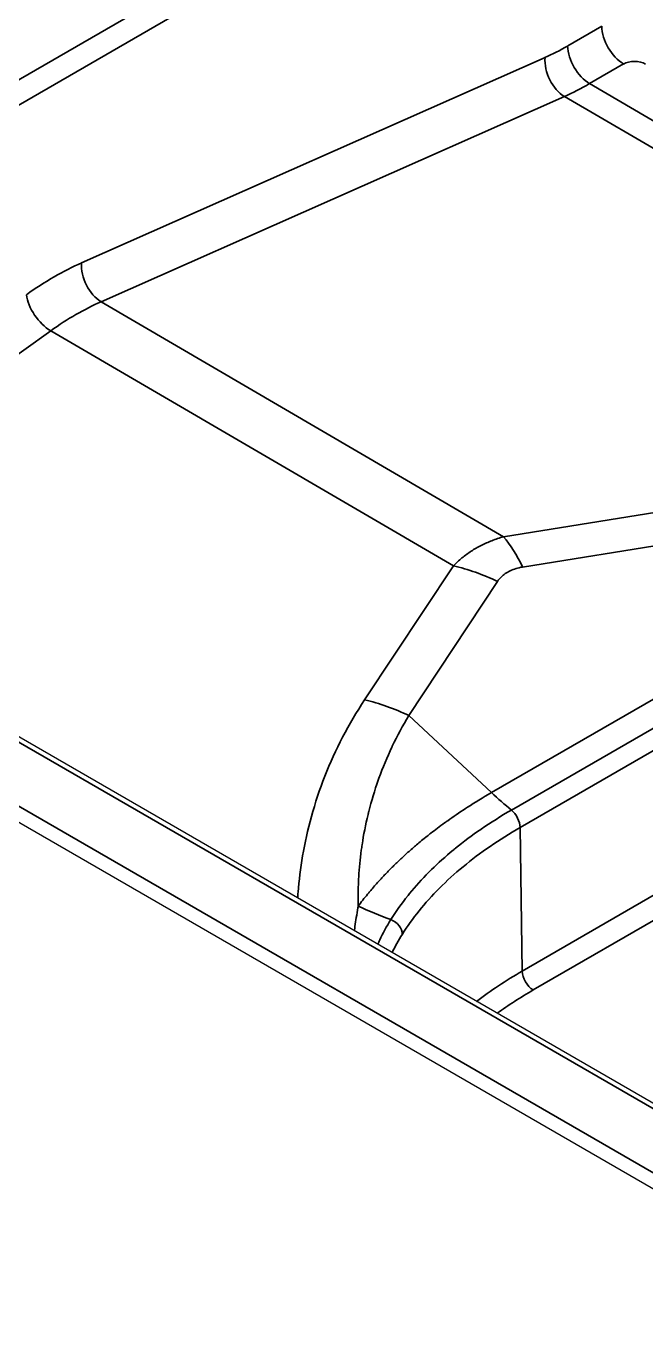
# Model space of a CAD drawing. Header units: millimetres. Extents: x 101 to 3000, y 150 to 4305.
# Drawn here: x 1944.37 to 1956.3, y 1390.17 to 1415.56 of the extents above; entities that cross this region are included whole.
import ezdxf

# ---------------------------------------------------------------- set-up
doc = ezdxf.new("R2010")
doc.units = ezdxf.units.MM
doc.header["$LTSCALE"] = 15
doc.layers.add('_Sichtbarkanten', color=7, linetype='Continuous', lineweight=25)
doc.layers.add('Sichtbar schmal (ISO)', color=7, linetype='Continuous', lineweight=35)

msp = doc.modelspace()

# ---------------------------------------------------------------- linework, layer by layer
at = {"layer": '_Sichtbarkanten'}
for p, q in [((2399.171, 1139.224), (1934.185, 1407.684)), ((2397.176, 1138.728), (1933.2, 1406.604))]:
    msp.add_line(p, q, dxfattribs=at)
at = {"layer": 'Sichtbar schmal (ISO)'}
for p, q in [((1955.241, 1420.892), (1934.035, 1408.649)), ((1955.453, 1420.529), (1934.247, 1408.286)), ((1955.453, 1415.562), (1954.798, 1415.184)), ((1954.362, 1414.961), (1945.438, 1411.011)), ((1955.875, 1414.837), (1955.22, 1414.459)), ((1955.22, 1414.459), (1969.494, 1406.131)), ((1954.735, 1414.211), (1945.812, 1410.261)), ((1954.735, 1414.211), (1969.01, 1405.884)), ((1953.564, 1405.739), (1945.812, 1410.261)), ((1944.843, 1409.702), (1938.509, 1405.188)), ((1952.596, 1405.18), (1944.843, 1409.702)), ((2399.021, 1139.209), (1934.035, 1407.669)), ((1932.959, 1407.057), (2397.961, 1138.588)), ((1957.388, 1406.352), (1953.564, 1405.739)), ((1957.755, 1405.769), (1953.931, 1405.156)), ((1952.596, 1405.18), (1950.887, 1402.599)), ((1953.447, 1404.877), (1951.738, 1402.296)), ((1959.347, 1404.288), (1953.33, 1400.815)), ((1959.732, 1403.952), (1953.715, 1400.479)), ((1959.905, 1403.621), (1953.881, 1400.143)), ((1951.738, 1402.296), (1953.33, 1400.815)), ((1959.947, 1400.858), (1953.922, 1397.379)), ((1960.159, 1400.494), (1954.134, 1397.016)), ((1953.922, 1397.379), (1953.881, 1400.143))]:
    msp.add_line(p, q, dxfattribs=at)
for centre, major_axis, ratio, start_param, end_param in [((1955.877, 1415.326), (-0.3, 0.52), 0.57735, 0.802851, 2.350959), ((1954.786, 1414.725), (-0.243, 0.549), 0.638319, 0.867947, 2.416202), ((1954.731, 1419.629), (-2.628, -4.716), 0.587338, 0.662122, 0.776517), ((1955.222, 1414.947), (-0.3, 0.52), 0.57735, 0.802851, 2.350959), ((1956.087, 1414.713), (-0.3, 0.001), 0.580425, 3.929661, 5.500551), ((1955.155, 1419.393), (-2.93, -5.234), 0.586051, 0.663298, 0.777689), ((1944.987, 1405.305), (-3.212, -5.764), 0.587338, 3.803714, 4.032507), ((1945.862, 1410.775), (-0.243, 0.549), 0.638319, 0.867947, 2.416202), ((1944.797, 1410.16), (-0.348, 0.489), 0.508834, 0.750857, 2.299113), ((1945.411, 1405.069), (-2.909, -5.246), 0.588623, 3.802531, 4.031336), ((1953.311, 1403.172), (0.475, -2.962), 0.393812, 2.240031, 2.552527), ((1952.827, 1402.892), (2.501, -1.656), 0.678392, 1.764791, 2.077288), ((1951.118, 1400.312), (2.501, -1.656), 0.678392, 1.764791, 2.077288), ((1954.571, 1404.783), (-3, 5.196), 0.57735, 2.059502, 2.153207), ((1953.671, 1400.263), (0.145, -0.263), 0.577907, 0.813807, 2.164018), ((1952.639, 1402.928), (5.327, -2.761), 0.780549, 4.764645, 4.87841), ((1951.331, 1398.143), (0.254, -0.16), 0.773999, 0.466563, 1.800889), ((1960.714, 1393.458), (-9.605, 0), 0.57735, 5.497787, 5.637259), ((1954.134, 1397.261), (-0.15, 0.26), 0.57735, 0.802851, 2.356194), ((1960.714, 1393.217), (-9.305, 0), 0.57735, 5.497787, 5.609846)]:
    msp.add_ellipse(centre, major_axis=major_axis, ratio=ratio, start_param=start_param, end_param=end_param, dxfattribs=at)
for points, knots in [([(1953.564, 1405.739), (1953.485, 1405.717), (1953.41, 1405.691), (1953.338, 1405.663), (1953.265, 1405.635), (1953.197, 1405.605), (1953.131, 1405.571), (1953.065, 1405.537), (1953.001, 1405.5), (1952.94, 1405.461), (1952.879, 1405.421), (1952.82, 1405.378), (1952.762, 1405.331), (1952.705, 1405.284), (1952.649, 1405.234), (1952.596, 1405.18)], [0.000001, 0.000001, 0.000001, 0.000001, 0.2, 0.2, 0.2, 0.4, 0.4, 0.4, 0.6, 0.6, 0.6, 0.8, 0.8, 0.8, 1, 1, 1, 1]), ([(1953.931, 1405.156), (1953.885, 1405.149), (1953.8, 1405.129), (1953.69, 1405.087), (1953.595, 1405.032), (1953.513, 1404.964), (1953.467, 1404.908), (1953.447, 1404.877)], [0.0000019, 0.0000019, 0.0000019, 0.0000019, 0.2, 0.4, 0.6, 0.8, 1, 1, 1, 1]), ([(1950.887, 1402.599), (1950.733, 1402.366), (1950.451, 1401.888), (1950.109, 1401.138), (1949.847, 1400.351), (1949.68, 1399.588), (1949.619, 1399.08), (1949.6, 1398.823), (1949.598, 1398.786)], [0, 0, 0, 0, 0.0769231, 0.1538462, 0.2307692, 0.3076923, 0.3846154, 0.397883, 0.397883, 0.397883, 0.397883]), ([(1951.738, 1402.296), (1951.623, 1402.105), (1951.517, 1401.908), (1951.421, 1401.708), (1951.418, 1401.701), (1951.415, 1401.695), (1951.412, 1401.689), (1951.32, 1401.494), (1951.237, 1401.296), (1951.164, 1401.092), (1951.159, 1401.079), (1951.155, 1401.066), (1951.15, 1401.053), (1951.08, 1400.856), (1951.019, 1400.654), (1950.968, 1400.453), (1950.963, 1400.432), (1950.958, 1400.411), (1950.953, 1400.391), (1950.906, 1400.196), (1950.868, 1400.002), (1950.839, 1399.812), (1950.834, 1399.776), (1950.829, 1399.74), (1950.824, 1399.704), (1950.801, 1399.531), (1950.785, 1399.362), (1950.775, 1399.199), (1950.771, 1399.131), (1950.768, 1399.064), (1950.766, 1398.997), (1950.762, 1398.872), (1950.762, 1398.75), (1950.765, 1398.632)], [0, 0, 0, 0, 0.166667, 0.166667, 0.166667, 0.171887, 0.171887, 0.171887, 0.333333, 0.333333, 0.333333, 0.343603, 0.343603, 0.343603, 0.5, 0.5, 0.5, 0.515973, 0.515973, 0.515973, 0.666667, 0.666667, 0.666667, 0.695485, 0.695485, 0.695485, 0.833333, 0.833333, 0.833333, 0.891043, 0.891043, 0.891043, 1, 1, 1, 1]), ([(1953.33, 1400.815), (1953.163, 1400.718), (1953.01, 1400.624), (1952.871, 1400.534), (1952.858, 1400.526), (1952.844, 1400.517), (1952.831, 1400.509), (1952.706, 1400.427), (1952.592, 1400.349), (1952.487, 1400.274), (1952.466, 1400.259), (1952.446, 1400.245), (1952.426, 1400.23), (1952.332, 1400.162), (1952.245, 1400.096), (1952.163, 1400.033), (1952.139, 1400.014), (1952.115, 1399.995), (1952.091, 1399.976), (1952.018, 1399.918), (1951.95, 1399.862), (1951.885, 1399.807), (1951.859, 1399.785), (1951.834, 1399.763), (1951.809, 1399.741), (1951.75, 1399.69), (1951.694, 1399.64), (1951.64, 1399.59), (1951.614, 1399.566), (1951.589, 1399.543), (1951.564, 1399.519), (1951.514, 1399.472), (1951.465, 1399.424), (1951.417, 1399.377), (1951.392, 1399.352), (1951.368, 1399.327), (1951.343, 1399.302), (1951.296, 1399.254), (1951.249, 1399.205), (1951.204, 1399.155), (1951.181, 1399.131), (1951.159, 1399.107), (1951.137, 1399.082), (1951.086, 1399.026), (1951.036, 1398.968), (1950.988, 1398.911), (1950.973, 1398.893), (1950.958, 1398.876), (1950.944, 1398.858), (1950.882, 1398.783), (1950.822, 1398.708), (1950.765, 1398.632)], [0, 0, 0, 0, 0.101424, 0.101424, 0.101424, 0.111111, 0.111111, 0.111111, 0.204024, 0.204024, 0.204024, 0.222222, 0.222222, 0.222222, 0.307709, 0.307709, 0.307709, 0.333333, 0.333333, 0.333333, 0.41272, 0.41272, 0.41272, 0.444444, 0.444444, 0.444444, 0.519736, 0.519736, 0.519736, 0.555556, 0.555556, 0.555556, 0.628503, 0.628503, 0.628503, 0.666667, 0.666667, 0.666667, 0.741124, 0.741124, 0.741124, 0.777778, 0.777778, 0.777778, 0.862822, 0.862822, 0.862822, 0.888889, 0.888889, 0.888889, 1, 1, 1, 1]), ([(1953.715, 1400.479), (1953.513, 1400.362), (1953.318, 1400.24), (1953.133, 1400.113), (1953.13, 1400.111), (1953.127, 1400.109), (1953.125, 1400.107), (1952.955, 1399.99), (1952.792, 1399.869), (1952.639, 1399.745), (1952.623, 1399.732), (1952.607, 1399.719), (1952.592, 1399.706), (1952.444, 1399.584), (1952.306, 1399.46), (1952.176, 1399.333), (1952.158, 1399.315), (1952.14, 1399.298), (1952.123, 1399.28), (1951.99, 1399.146), (1951.866, 1399.01), (1951.753, 1398.871), (1951.743, 1398.859), (1951.733, 1398.846), (1951.723, 1398.834), (1951.601, 1398.682), (1951.491, 1398.528), (1951.393, 1398.371)], [0, 0, 0, 0, 0.1969804, 0.1969804, 0.1969804, 0.2, 0.2, 0.2, 0.3811029, 0.3811029, 0.3811029, 0.4, 0.4, 0.4, 0.5758954, 0.5758954, 0.5758954, 0.6, 0.6, 0.6, 0.7836256, 0.7836256, 0.7836256, 0.8, 0.8, 0.8, 0.9999993, 0.9999993, 0.9999993, 0.9999993]), ([(1953.881, 1400.143), (1953.68, 1400.027), (1953.488, 1399.906), (1953.305, 1399.78), (1953.122, 1399.655), (1952.948, 1399.524), (1952.785, 1399.389), (1952.622, 1399.255), (1952.469, 1399.116), (1952.328, 1398.975), (1952.186, 1398.833), (1952.055, 1398.688), (1951.936, 1398.54), (1951.817, 1398.392), (1951.709, 1398.242), (1951.614, 1398.089)], [0, 0, 0, 0, 0.2, 0.2, 0.2, 0.4, 0.4, 0.4, 0.6, 0.6, 0.6, 0.8, 0.8, 0.8, 1, 1, 1, 1]), ([(1950.691, 1398.154), (1950.693, 1398.169), (1950.695, 1398.184), (1950.697, 1398.199), (1950.699, 1398.211), (1950.7, 1398.224), (1950.702, 1398.237), (1950.717, 1398.352), (1950.736, 1398.472), (1950.759, 1398.598), (1950.761, 1398.609), (1950.763, 1398.621), (1950.765, 1398.632)], [0.97155882, 0.97155882, 0.97155882, 0.97155882, 0.97436797, 0.97436797, 0.97436797, 0.97674419, 0.97674419, 0.97674419, 0.99812052, 0.99812052, 0.99812052, 0.99999983, 0.99999983, 0.99999983, 0.99999983]), ([(1951.393, 1398.371), (1951.31, 1398.237), (1951.239, 1398.107), (1951.179, 1397.981), (1951.174, 1397.972), (1951.17, 1397.962), (1951.165, 1397.953), (1951.156, 1397.934), (1951.147, 1397.915), (1951.139, 1397.896)], [0, 0, 0, 0, 0.05461741, 0.05461741, 0.05461741, 0.05882353, 0.05882353, 0.05882353, 0.06718507, 0.06718507, 0.06718507, 0.06718507])]:
    msp.add_open_spline(points, degree=3, knots=knots, dxfattribs=at)
msp.add_open_spline([(1951.614, 1398.089), (1951.537, 1397.968), (1951.472, 1397.85), (1951.416, 1397.736)], degree=3, dxfattribs=at)

doc.saveas('drawing.dxf')
